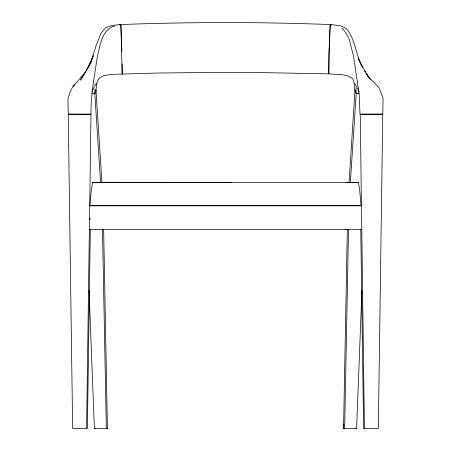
<?xml version="1.0" encoding="UTF-8"?>
<svg xmlns="http://www.w3.org/2000/svg" width="451" height="451" viewBox="0 0 451 451"><rect width="100%" height="100%" fill="white"/><g stroke="black" fill="none" stroke-linecap="round" stroke-linejoin="round"><path stroke-width="0.68" d="M349.085 182.159L354.982 90.11L356.228 93.464L359.019 93.532C351.374 95.11 357.243 80.582 350.991 77.454L347.586 75.824L343.318 74.86L328.79 73.868L262.149 72.628L205.611 72.493L157.275 73.051L111.752 74.381L103.944 75.582L99.558 77.888C95.24 82.386 97.32 88.509 94.8 93.464L92.004 93.532L94.919 93.458L94.924 89.135M86.569 428.45L91.001 114.216C90.713 94.969 94.496 76.039 97.269 57.08C100.156 45.934 101.492 29.648 114.655 25.949M89.693 219.66L89.715 218.256M90.324 229.339L87.37 428.45L72.656 428.45L68.231 114.216L91.001 114.216L68.231 114.193L67.926 98.656L70.756 90.335L73.006 86.513L85.932 71.467M89.946 219.682L89.969 218.307M347.332 229.277L343.555 428.444L344.654 428.45L348.522 229.294M343.904 424.244L343.555 428.444L356.6 428.45L361.916 290.624M350.376 182.272L356.228 93.464M92.743 182.328L91.395 189.533L89.873 205.543L361.037 205.639L359.689 190.113L358.286 182.345L92.743 182.328L231.667 182.351M93.216 55.811L90.736 62.802L87.934 68.039M94.919 93.458L96.131 90.104M86.66 70.317L93.16 55.806M91.886 91.581L96.181 83.582M84.517 73.817L80.425 80.137L90.736 62.802L96.057 45.698L101.148 32.94L105.455 27.849L111.668 25.515L119.425 24.63L120.879 25.256L122.187 73.868L122.097 63.907M85.262 72.667L86.006 71.517M73.006 86.513L74.86 84.619M345.212 229.446L346.61 229.317M346.695 182.384L358.286 182.345M89.072 290.624L94.383 428.45L95.336 428.444M103.651 229.198L107.417 428.45L106.335 428.45L102.478 229.463M89.71 205.836L361.279 205.836M89.377 229.446L361.612 229.446M102.524 229.446L103.707 229.446M94.383 428.45L107.417 428.45M347.27 229.446L348.46 229.446M355.608 428.45L356.6 428.45M341.779 28.244L344.643 31.085L348.798 37.946L353.466 55.682L359.171 94.141L359.988 114.216L382.764 114.137L383.079 98.391L379.268 88.142L373.676 82.065L368.867 77.662L365.947 73.231M364.521 71.01L365.287 72.115M366.049 73.22L370.243 79.286L368.867 77.662L360.242 62.712L358.297 58.433M354.869 83.66L359.148 91.733M362.587 67.509C355.602 55.146 355.692 39.53 346.295 28.509L340.33 25.752L331.564 24.63L330.166 25.228L329.033 54.453L328.79 73.868L329.016 52.761L330.104 25.25L331.603 24.602C260.898 21.879 190.091 21.896 119.391 24.613L120.93 25.279L121.9 51.324M358.179 57.987L362.587 67.396M95.978 90.11L101.971 182.779M94.8 93.464L100.579 182.435M355.963 88.013L356.07 93.458M364.414 428.45L360.242 114.216L382.758 114.216L378.327 428.45L363.619 428.45L360.772 229.649"/></g></svg>
